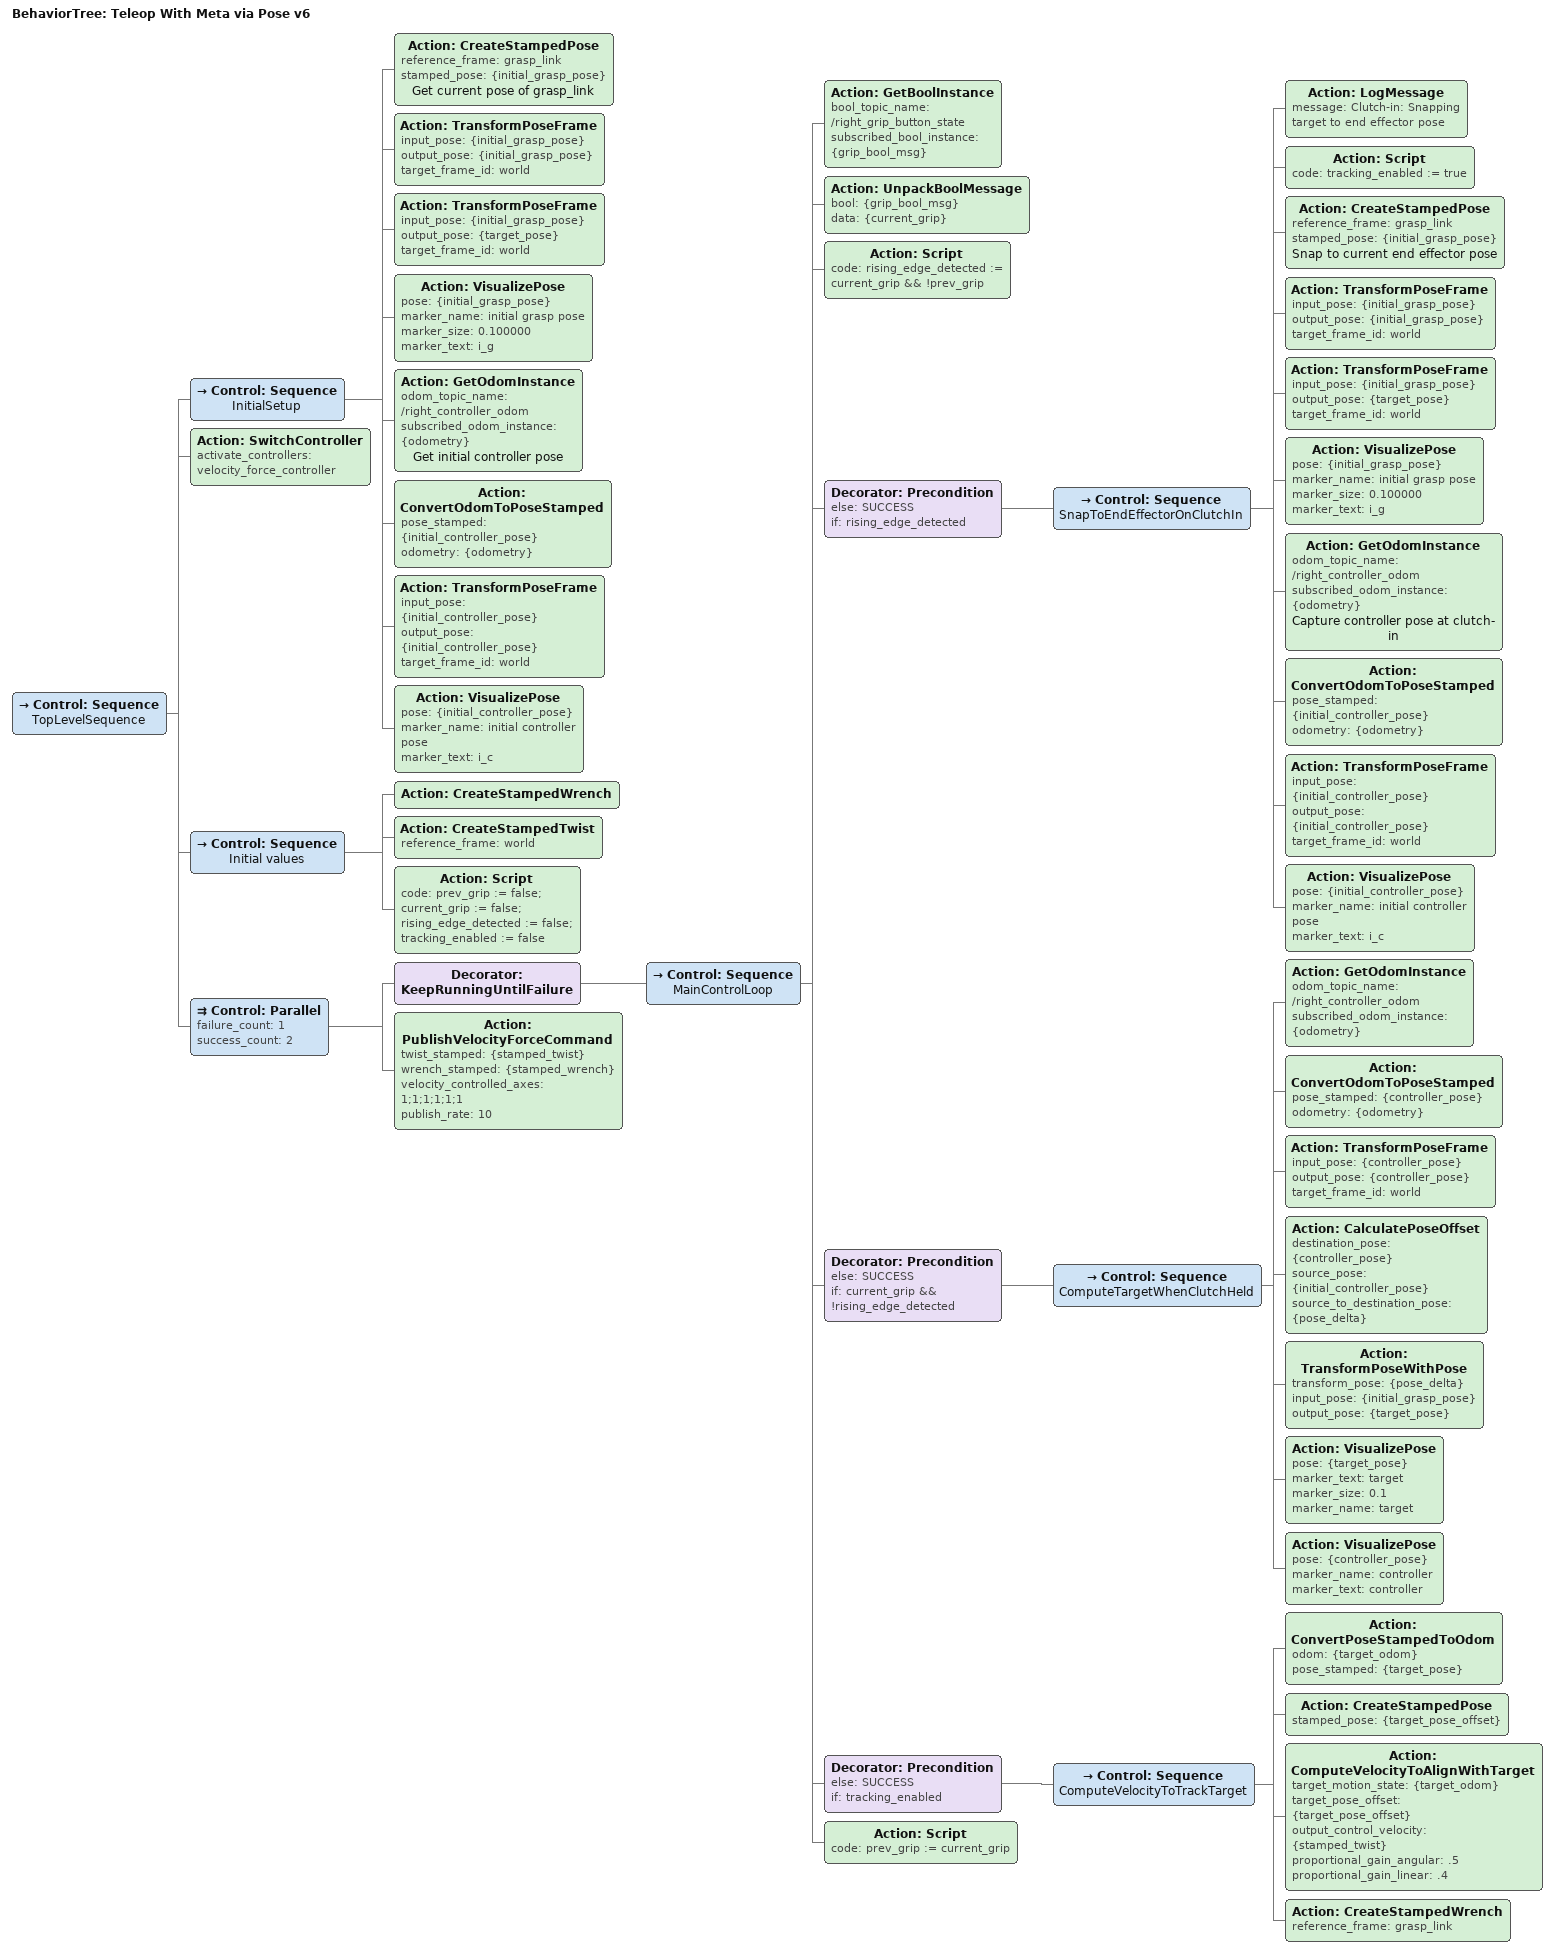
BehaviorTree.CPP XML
<?xml version='1.0' encoding='UTF-8'?>
<root BTCPP_format="4" main_tree_to_execute="Teleop With Meta via Pose v6">
  <BehaviorTree ID="Teleop With Meta via Pose v6" _description="Add clutch-in behavior">
    <Control ID="Sequence" name="TopLevelSequence">
      <!--Initial Setup-->
      <Control ID="Sequence" name="InitialSetup">
        <!--Initialize target_pose to current end effector (but tracking won't start until clutch)-->
        <Action ID="CreateStampedPose" reference_frame="grasp_link" stamped_pose="{initial_grasp_pose}" name="Get current pose of grasp_link"/>
        <Action ID="TransformPoseFrame" input_pose="{initial_grasp_pose}" output_pose="{initial_grasp_pose}" target_frame_id="world"/>
        <Action ID="TransformPoseFrame" input_pose="{initial_grasp_pose}" output_pose="{target_pose}" target_frame_id="world"/>
        <Action ID="VisualizePose" pose="{initial_grasp_pose}" marker_name="initial grasp pose" marker_size="0.100000" marker_text="i_g"/>
        <!--Get initial controller pose in WORLD frame-->
        <Action ID="GetOdomInstance" odom_topic_name="/right_controller_odom" subscribed_odom_instance="{odometry}" name="Get initial controller pose"/>
        <Action ID="ConvertOdomToPoseStamped" pose_stamped="{initial_controller_pose}" odometry="{odometry}"/>
        <Action ID="TransformPoseFrame" input_pose="{initial_controller_pose}" output_pose="{initial_controller_pose}" target_frame_id="world"/>
        <Action ID="VisualizePose" pose="{initial_controller_pose}" marker_name="initial controller pose" marker_text="i_c"/>
      </Control>
      <Action ID="SwitchController" activate_controllers="velocity_force_controller"/>
      <Control ID="Sequence" name="Initial values">
        <Action ID="CreateStampedWrench"/>
        <Action ID="CreateStampedTwist" reference_frame="world"/>
        <!--Initialize grip state tracking AND tracking_enabled flag-->
        <Action ID="Script" code="prev_grip := false; current_grip := false; rising_edge_detected := false; tracking_enabled := false"/>
      </Control>
      <!--Main Control Loop: Parallel with publisher-->
      <Control ID="Parallel" failure_count="1" success_count="2">
        <!--Branch 1: Main loop - poll button, detect edges, compute target-->
        <Decorator ID="KeepRunningUntilFailure">
          <Control ID="Sequence" name="MainControlLoop">
            <!--Poll the grip button state-->
            <Action ID="GetBoolInstance" bool_topic_name="/right_grip_button_state" subscribed_bool_instance="{grip_bool_msg}"/>
            <Action ID="UnpackBoolMessage" bool="{grip_bool_msg}" data="{current_grip}"/>
            <!--Rising edge detection: rising_edge = current AND NOT prev-->
            <Action ID="Script" code="rising_edge_detected := current_grip &amp;&amp; !prev_grip"/>
            <!--On rising edge: snap to end effector pose (clutch-in behavior)-->
            <Decorator ID="Precondition" else="SUCCESS" if="rising_edge_detected">
              <Control ID="Sequence" name="SnapToEndEffectorOnClutchIn">
                <Action ID="LogMessage" message="Clutch-in: Snapping target to end effector pose"/>
                <!--Enable tracking on first clutch press-->
                <Action ID="Script" code="tracking_enabled := true"/>
                <!--SNAP: Get current end effector pose and set it as the initial grasp pose-->
                <Action ID="CreateStampedPose" reference_frame="grasp_link" stamped_pose="{initial_grasp_pose}" name="Snap to current end effector pose"/>
                <Action ID="TransformPoseFrame" input_pose="{initial_grasp_pose}" output_pose="{initial_grasp_pose}" target_frame_id="world"/>
                <!--Set target_pose immediately to the snapped pose-->
                <Action ID="TransformPoseFrame" input_pose="{initial_grasp_pose}" output_pose="{target_pose}" target_frame_id="world"/>
                <Action ID="VisualizePose" pose="{initial_grasp_pose}" marker_name="initial grasp pose" marker_size="0.100000" marker_text="i_g"/>
                <!--Capture current controller pose as the new reference in WORLD frame-->
                <Action ID="GetOdomInstance" odom_topic_name="/right_controller_odom" subscribed_odom_instance="{odometry}" name="Capture controller pose at clutch-in"/>
                <Action ID="ConvertOdomToPoseStamped" pose_stamped="{initial_controller_pose}" odometry="{odometry}"/>
                <Action ID="TransformPoseFrame" input_pose="{initial_controller_pose}" output_pose="{initial_controller_pose}" target_frame_id="world"/>
                <Action ID="VisualizePose" pose="{initial_controller_pose}" marker_name="initial controller pose" marker_text="i_c"/>
              </Control>
            </Decorator>
            <!--Compute target pose when grip is held (not on rising edge, already handled)-->
            <Decorator ID="Precondition" else="SUCCESS" if="current_grip &amp;&amp; !rising_edge_detected">
              <Control ID="Sequence" name="ComputeTargetWhenClutchHeld">
                <!--Get current controller pose in WORLD frame-->
                <Action ID="GetOdomInstance" odom_topic_name="/right_controller_odom" subscribed_odom_instance="{odometry}"/>
                <Action ID="ConvertOdomToPoseStamped" pose_stamped="{controller_pose}" odometry="{odometry}"/>
                <Action ID="TransformPoseFrame" input_pose="{controller_pose}" output_pose="{controller_pose}" target_frame_id="world"/>
                <!--Calculate offset from initial to current controller pose (BOTH in world frame now)-->
                <Action ID="CalculatePoseOffset" destination_pose="{controller_pose}" source_pose="{initial_controller_pose}" source_to_destination_pose="{pose_delta}"/>
                <!--Apply the delta transform to the initial grasp pose (ALL in world frame now)-->
                <Action ID="TransformPoseWithPose" transform_pose="{pose_delta}" input_pose="{initial_grasp_pose}" output_pose="{target_pose}"/>
                <Action ID="VisualizePose" pose="{target_pose}" marker_text="target" marker_size="0.1" marker_name="target"/>
                <Action ID="VisualizePose" pose="{controller_pose}" marker_name="controller" marker_text="controller"/>
              </Control>
            </Decorator>
            <!--Only track target_pose AFTER first clutch press (tracking_enabled = true)-->
            <Decorator ID="Precondition" else="SUCCESS" if="tracking_enabled">
              <Control ID="Sequence" name="ComputeVelocityToTrackTarget">
                <Action ID="ConvertPoseStampedToOdom" odom="{target_odom}" pose_stamped="{target_pose}"/>
                <Action ID="CreateStampedPose" stamped_pose="{target_pose_offset}"/>
                <Action ID="ComputeVelocityToAlignWithTarget" target_motion_state="{target_odom}" target_pose_offset="{target_pose_offset}" output_control_velocity="{stamped_twist}" proportional_gain_angular=".5" proportional_gain_linear=".4"/>
                <Action ID="CreateStampedWrench" reference_frame="grasp_link"/>
              </Control>
            </Decorator>
            <!--Update prev_grip for next iteration's edge detection-->
            <Action ID="Script" code="prev_grip := current_grip"/>
          </Control>
        </Decorator>
        <!--Branch 2: Continuously publish velocity commands-->
        <Action ID="PublishVelocityForceCommand" twist_stamped="{stamped_twist}" wrench_stamped="{stamped_wrench}" velocity_controlled_axes="1;1;1;1;1;1" publish_rate="10"/>
      </Control>
    </Control>
  </BehaviorTree>
</root>
